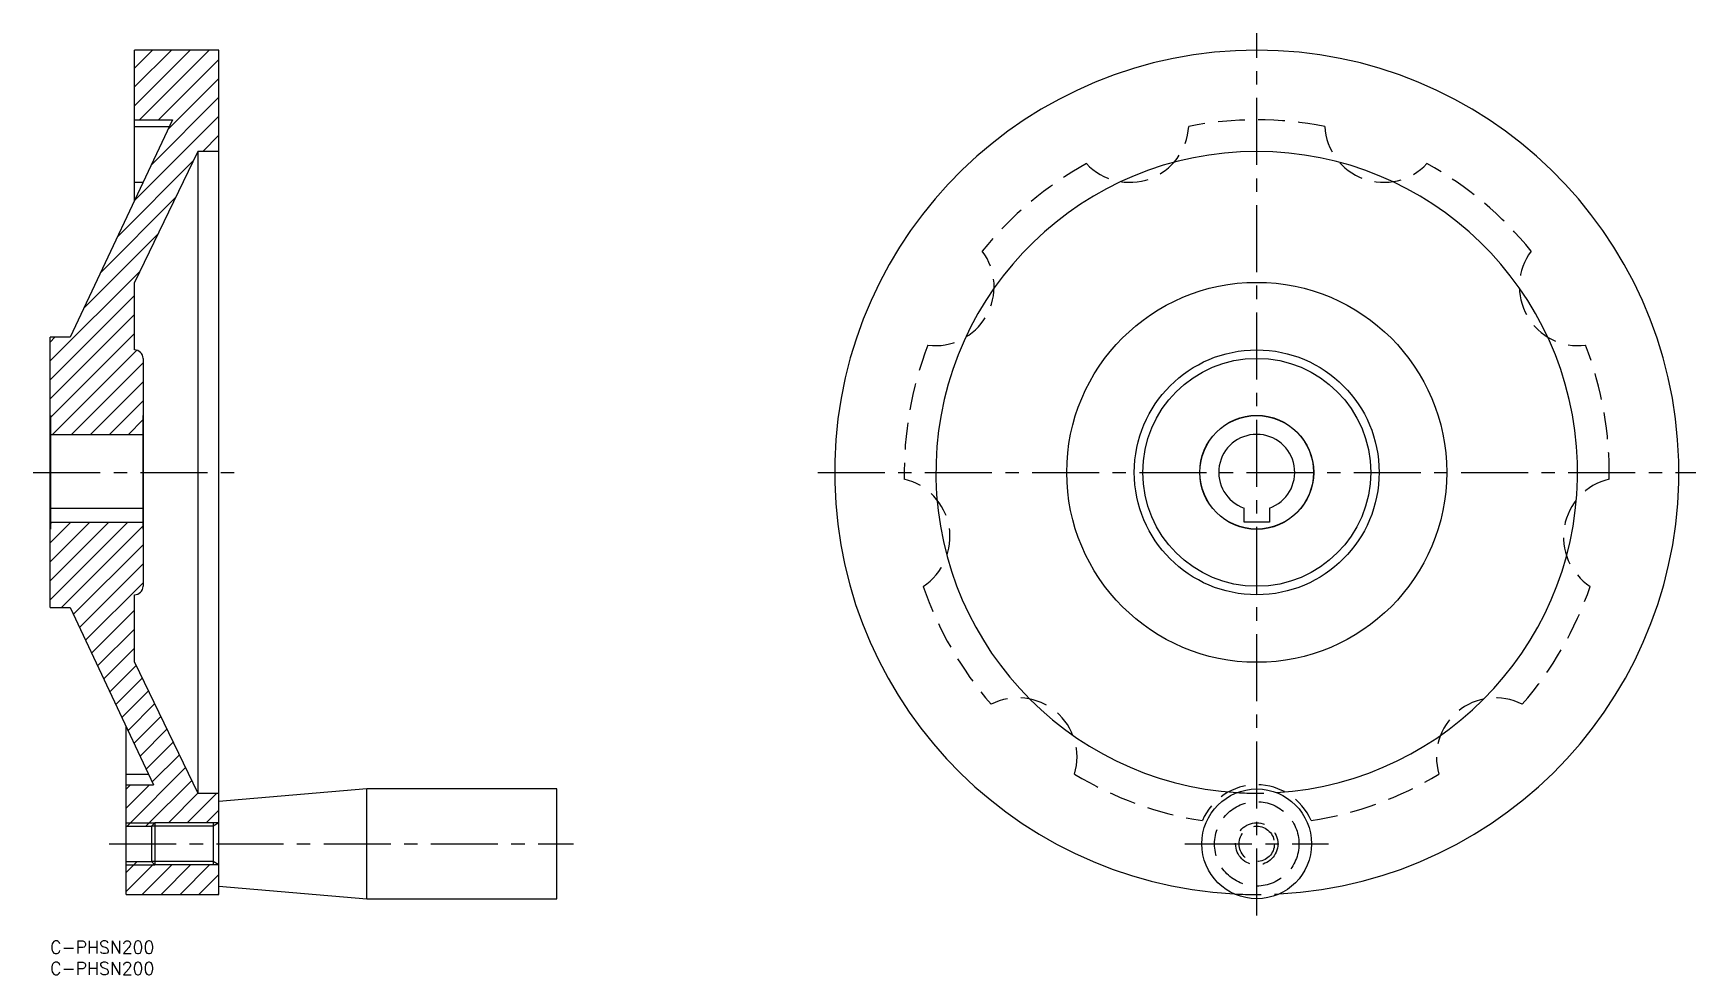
# Model space of a CAD drawing. Extents: x -4 to 390, y -8 to 215.
import ezdxf

# ---------------------------------------------------------------- set-up
doc = ezdxf.new("R2010")
doc.units = 0
doc.header["$LTSCALE"] = 0.5
doc.linetypes.add('CENTER', pattern=[50.8, 31.75, -6.35, 6.35, -6.35])
doc.linetypes.add('DASHED', pattern=[19.05, 12.7, -6.35])
for name, color, linetype in [('MSM_CENTER', 1, 'CENTER'), ('MSM_CONTINUOUS', 7, 'CONTINUOUS'), ('MSM_DASHED', 4, 'DASHED'), ('MSM_NARROW', 5, 'CONTINUOUS'), ('MSM_PART_NUMBER', 7, 'CONTINUOUS')]:
    doc.layers.add(name, color=color, linetype=linetype)
doc.styles.get("Standard").update_dxf_attribs({"font": 'txt.shx', "height": 3, "bigfont": 'bigfont.shx'})

# ---------------------------------------------------------------- blocks, each defined once
blk = doc.blocks.new('*U3')
at = {"layer": 'MSM_PART_NUMBER'}
blk.add_text('C-PHSN200', height=3, dxfattribs=at).set_placement((0, -3))
blk = doc.blocks.new('*U4')
at = {"layer": 'MSM_PART_NUMBER'}
blk.add_text('C-PHSN200', height=3, dxfattribs=at).set_placement((0, -8))

msp = doc.modelspace()

# ---------------------------------------------------------------- linework, layer by layer
at = {"layer": 'MSM_CENTER'}
for p, q in [((285.83, 6), (285.83, 215)), ((-4, 111), (44, 111)), ((181.83, 111), (389.83, 111)), ((14, 23), (124, 23)), ((268.83, 23), (302.83, 23))]:
    msp.add_line(p, q, dxfattribs=at)
at = {"layer": 'MSM_CONTINUOUS'}
for p, q in [((40, 211), (20, 211)), ((20, 175.42), (20, 211)), ((40, 11), (40, 211)), ((29, 194.5), (4.71, 143)), ((20, 194.5), (29, 194.5)), ((20, 192.93), (28.26, 192.93)), ((35, 187), (20, 156)), ((40, 187), (35, 187)), ((35, 187), (35, 35)), ((20, 179.69), (22.02, 179.69)), ((20, 140), (20, 156)), ((0, 79), (0, 143)), ((4.71, 143), (0, 143)), ((22, 138), (22, 84)), ((0.05, 124.5), (0, 124.45)), ((0.05, 124.5), (0, 124.5)), ((0.05, 124.5), (0.05, 97.5)), ((22, 124.5), (21.95, 124.5)), ((22, 124.45), (21.95, 124.5)), ((21.95, 124.5), (21.95, 97.5)), ((0.05, 120), (21.95, 120)), ((0.05, 102.51), (21.95, 102.51)), ((282.83, 99.2), (282.83, 102.51)), ((288.83, 102.51), (288.83, 99.2)), ((0.05, 99.2), (21.95, 99.2)), ((288.83, 99.2), (282.83, 99.2)), ((0, 97.55), (0.05, 97.5)), ((0, 97.5), (0.05, 97.5)), ((21.95, 97.5), (22, 97.55)), ((21.95, 97.5), (22, 97.5)), ((0, 79), (4.71, 79)), ((4.71, 79), (24.52, 37)), ((20, 66), (20, 82)), ((20, 66), (35, 35)), ((18, 11), (18, 50.82)), ((18, 39.52), (23.33, 39.52)), ((18, 37), (24.52, 37)), ((75, 36), (40, 33)), ((120, 36), (75, 36)), ((75, 10), (75, 36)), ((120, 10), (120, 36)), ((35, 35), (40, 35)), ((24, 27.19), (24.81, 28)), ((40, 28), (24.81, 28)), ((24.81, 28), (24.81, 18)), ((38.59, 28), (38.59, 18)), ((18, 27.19), (24, 27.19)), ((24, 27.19), (24, 18.81)), ((18, 18.81), (24, 18.81)), ((24.81, 18), (24, 18.81)), ((40, 18), (24.81, 18)), ((40, 13), (75, 10)), ((18, 11), (40, 11)), ((75, 10), (120, 10))]:
    msp.add_line(p, q, dxfattribs=at)
for centre, radius in [((285.83, 111), 45), ((285.83, 111), 29), ((285.83, 111), 27), ((285.83, 111), 13.5), ((285.83, 111), 13.45), ((285.83, 23), 13)]:
    msp.add_circle(centre, radius, dxfattribs=at)
for centre, radius, start, end in [((285.83, 111), 100, 273.0542, 266.9458), ((285.83, 111), 76, 273.5036, 266.4964), ((20, 138), 2, 0, 90), ((285.83, 111), 9, 289.4712, 250.5288), ((20, 84), 2, 270, 0)]:
    msp.add_arc(centre, radius, start, end, dxfattribs=at)
at = {"layer": 'MSM_DASHED'}
for radius in [10, 5, 4.19]:
    msp.add_circle((285.83, 23), radius, dxfattribs=at)
for centre, radius, start, end in [((285.83, 111), 83.5, 78.8699, 101.1301), ((255.73, 193.69), 14, 223.1261, 356.8739), ((315.93, 193.69), 14, 183.1261, 316.8739), ((285.83, 111), 83.5, 118.8699, 141.1301), ((285.83, 111), 83.5, 38.8699, 61.1301), ((209.62, 155), 14, 263.1261, 36.8739), ((362.04, 155), 14, 143.1261, 276.8739), ((285.83, 111), 83.5, 158.8699, 181.1301), ((285.83, 111), 83.5, 358.8699, 21.1301), ((199.17, 95.72), 14, 303.1261, 76.8739), ((372.49, 95.72), 14, 103.1261, 236.8739), ((285.83, 111), 83.5, 198.8699, 221.1301), ((285.83, 111), 83.5, 318.8699, 341.1301), ((229.26, 43.59), 14, 343.1261, 116.8739), ((342.4, 43.59), 14, 63.1261, 196.8739), ((285.83, 111), 83.5, 238.8699, 261.1301), ((285.83, 111), 83.5, 278.8699, 301.1301), ((285.83, 23), 14, 23.1261, 156.8739), ((285.83, 111), 76, 266.4964, 273.5036), ((285.83, 111), 100, 266.9458, 273.0542)]:
    msp.add_arc(centre, radius, start, end, dxfattribs=at)
at = {"layer": 'MSM_NARROW'}
for p, q in [((20, 206.77), (24.23, 211)), ((20, 202.28), (28.72, 211)), ((20, 197.79), (33.21, 211)), ((21.2, 194.5), (37.7, 211)), ((25.69, 194.5), (40, 208.81)), ((27.95, 192.27), (40, 204.32)), ((23.94, 183.77), (40, 199.83)), ((19.93, 175.27), (40, 195.34)), ((36.15, 187), (40, 190.85)), ((15.92, 166.77), (33.92, 184.78)), ((11.91, 158.27), (29.71, 176.08)), ((7.9, 149.77), (25.5, 167.38)), ((0, 137.38), (21.29, 158.68)), ((0, 132.89), (20, 152.89)), ((0, 128.4), (20, 148.4)), ((0, 141.87), (1.13, 143)), ((0.05, 123.96), (20, 143.91)), ((0.58, 120), (20.51, 139.93)), ((5.07, 120), (22, 136.93)), ((9.56, 120), (22, 132.44)), ((14.05, 120), (22, 127.95)), ((18.54, 120), (21.95, 123.41)), ((0, 94.29), (4.91, 99.2)), ((0, 89.8), (9.4, 99.2)), ((0, 85.31), (13.89, 99.2)), ((0, 80.82), (18.38, 99.2)), ((0.05, 98.83), (0.42, 99.2)), ((2.67, 79), (21.95, 98.28)), ((5.49, 77.33), (22, 93.84)), ((6.93, 74.28), (22, 89.35)), ((8.37, 71.23), (22, 84.86)), ((9.81, 68.18), (20, 78.37)), ((11.25, 65.13), (20, 73.88)), ((12.69, 62.08), (20, 69.39)), ((14.13, 59.03), (20.36, 65.26)), ((15.57, 55.98), (21.82, 62.23)), ((17.01, 52.93), (23.29, 59.21)), ((18.45, 49.88), (24.75, 56.18)), ((19.88, 46.83), (26.21, 53.16)), ((21.32, 43.77), (27.68, 50.13)), ((22.76, 40.72), (29.14, 47.1)), ((24.2, 37.67), (30.61, 44.08)), ((18.21, 27.19), (32.07, 41.05)), ((18, 35.96), (19.04, 37)), ((18, 31.47), (23.53, 37)), ((22.7, 27.19), (33.54, 38.03)), ((28, 28), (35, 35)), ((32.49, 28), (39.49, 35)), ((18, 28), (24.81, 28)), ((36.98, 28), (40, 31.02)), ((40, 28), (38.59, 27.19)), ((38.59, 27.19), (24, 27.19)), ((18, 16.19), (20.62, 18.81)), ((18, 11.7), (24.56, 18.25)), ((18, 18), (24.81, 18)), ((21.79, 11), (28.79, 18)), ((38.59, 18.81), (24, 18.81)), ((26.28, 11), (33.28, 18)), ((30.77, 11), (37.77, 18)), ((40, 18), (38.59, 18.81)), ((35.26, 11), (40, 15.74)), ((39.75, 11), (40, 11.25))]:
    msp.add_line(p, q, dxfattribs=at)

# ---------------------------------------------------------------- block references
at = {"layer": 'MSM_CONTINUOUS'}
for name in ['*U3', '*U4']:
    msp.add_blockref(name, (0, 0), dxfattribs=at)

doc.saveas('drawing.dxf')
